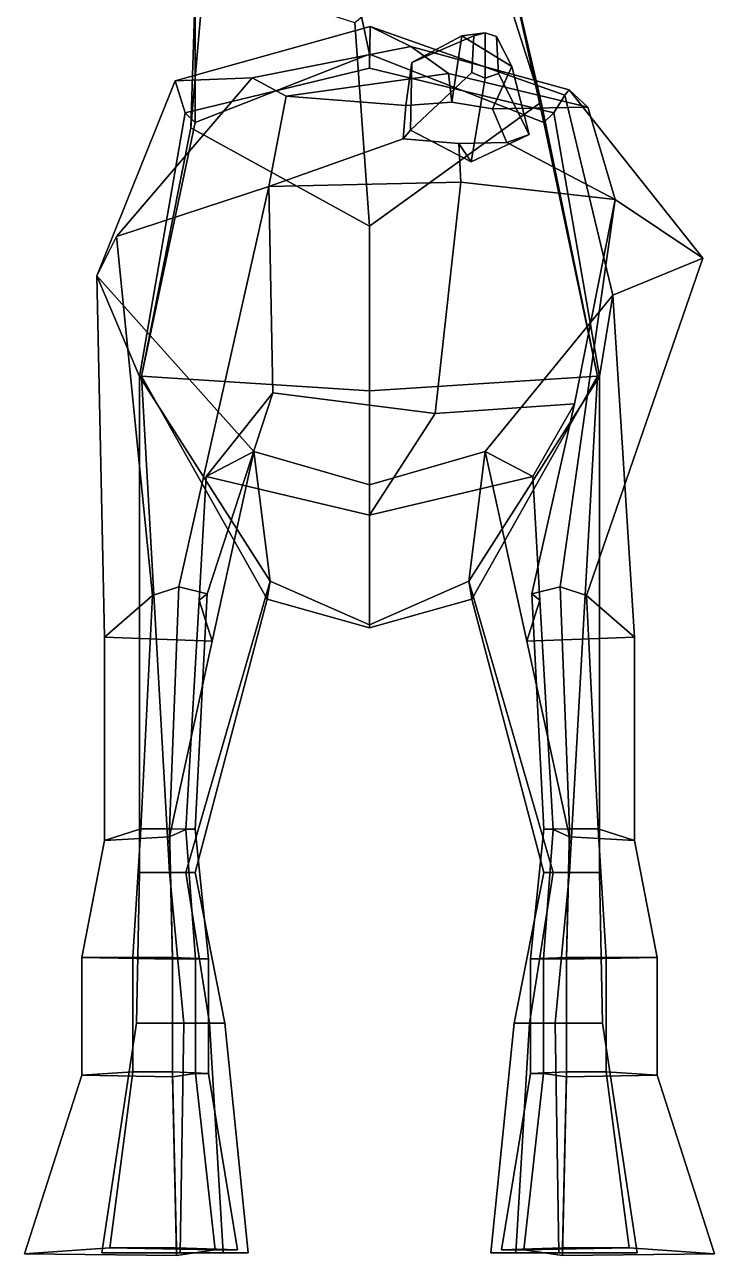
# Model space of a CAD drawing. Extents: x -138 to 84, y -151 to 365.
# Drawn here: x -83.7 to 83.7, y -151.2 to 147.5 of the extents above; entities that cross this region are included whole.
import ezdxf

# ---------------------------------------------------------------- set-up
doc = ezdxf.new("R2010")
doc.units = 0

msp = doc.modelspace()

# ---------------------------------------------------------------- linework, layer by layer
for points in [[(32.45121, 168.381653, 145.657974), (20.117697, 196.508926, 163.887314), (27.452393, 173.271896, 178.951355), (41.704906, 128.617645, 162.403915)], [(-43.408516, 122.442368, 162.336456), (-40.132809, 159.706161, 178.542725), (-41.700405, 180.35231, 163.255249), (-42.310265, 155.379944, 145.318314)], [(41.704906, 128.617645, 162.403915), (27.452393, 173.271896, 178.951355), (-3.560895, 147.895767, 198.217514), (0, 98.569984, 192.471558)], [(-42.291573, 123.676048, 124.178596), (-42.310265, 155.379944, 145.318314), (-5.864305, 167.693665, 141.468689), (0, 140.328018, 125.803688)], [(42.291573, 123.676048, 124.178596), (0, 140.328018, 125.803688), (-5.864305, 167.693665, 141.468689), (32.45121, 168.381653, 145.657974)], [(55.391003, 62.13372, 142.931305), (42.291573, 123.676048, 124.178596), (32.45121, 168.381653, 145.657974), (41.704906, 128.617645, 162.403915)], [(-43.408516, 122.442368, 162.336456), (0, 98.569984, 192.471558), (-3.560895, 147.895767, 198.217514), (-40.132809, 159.706161, 178.542725)], [(-55.391003, 62.13372, 142.931305), (-43.408516, 122.442368, 162.336456), (-42.310265, 155.379944, 145.318314), (-42.291573, 123.676048, 124.178596)], [(-47.181919, 133.830551, 5.408651), (-44.757996, 126.04985, 93.204948), (0, 136.913193, 92.966316), (0.130671, 147.024597, 20.55924)], [(0.130671, 147.024597, 20.55924), (10.032129, 142.180939, -16.374382), (-28.509443, 134.516464, -28.047916), (-47.181919, 133.830551, 5.408651)], [(47.44326, 130.316071, 31.298746), (0.130671, 147.024597, 20.55924), (0, 136.913193, 92.966316), (44.757996, 126.04985, 93.204948)], [(0.130671, 147.024597, 20.55924), (47.44326, 130.316071, 31.298746), (48.465248, 131.657593, -6.987114), (10.032129, 142.180939, -16.374382)], [(10.298134, 138.228317, -65.681671), (8.799702, 127.846687, -55.492771), (19.985199, 128.657578, -54.777191), (22.433304, 144.753693, -61.357834)], [(24.885212, 135.80249, -84.243484), (9.975947, 121.86541, -75.867805), (10.298134, 138.228317, -65.681671), (25.333044, 144.745422, -82.772232)], [(25.333044, 144.745422, -82.772232), (10.298134, 138.228317, -65.681671), (22.433304, 144.753693, -61.357834), (28.080866, 145.485962, -81.908356)], [(34.555515, 137.327377, -59.044685), (22.433304, 144.753693, -61.357834), (19.985199, 128.657578, -54.777191), (29.887623, 127.063484, -49.722973)], [(30.822464, 144.54155, -81.270287), (28.080866, 145.485962, -81.908356), (22.433304, 144.753693, -61.357834), (34.555515, 137.327377, -59.044685)], [(28.089325, 134.460007, -83.565804), (24.885212, 135.80249, -84.243484), (25.333044, 144.745422, -82.772232), (28.080866, 145.485962, -81.908356)], [(28.089325, 134.460007, -83.565804), (28.080866, 145.485962, -81.908356), (30.822464, 144.54155, -81.270287), (31.284039, 135.564835, -82.492729)], [(31.284039, 135.564835, -82.492729), (30.822464, 144.54155, -81.270287), (34.555515, 137.327377, -59.044685), (38.780346, 120.795593, -67.986732)], [(10.032129, 142.180939, -16.374382), (19.194302, 135.612061, -50.858238), (-20.249269, 130.127762, -51.629505), (-28.509443, 134.516464, -28.047916)], [(10.032129, 142.180939, -16.374382), (48.465248, 131.657593, -6.987114), (53.026611, 127.406258, -31.580725), (19.194302, 135.612061, -50.858238)], [(0, 136.913193, 92.966316), (-44.757996, 126.04985, 93.204948), (-42.291573, 123.676048, 124.178596), (0, 140.328018, 125.803688)], [(0, 136.913193, 92.966316), (0, 140.328018, 125.803688), (42.291573, 123.676048, 124.178596), (44.757996, 126.04985, 93.204948)], [(9.975947, 121.86541, -75.867805), (8.167176, 119.758751, -62.444725), (8.799702, 127.846687, -55.492771), (10.298134, 138.228317, -65.681671)], [(-47.181919, 133.830551, 5.408651), (-28.509443, 134.516464, -28.047916), (-61.453434, 96.070244, -42.044556), (-66.179611, 86.480492, 7.565114)], [(-61.453434, 96.070244, -42.044556), (-28.509443, 134.516464, -28.047916), (-20.249269, 130.127762, -51.629505), (-24.453665, 108.177383, -60.73175)], [(8.799702, 127.846687, -55.492771), (-20.249269, 130.127762, -51.629505), (19.194302, 135.612061, -50.858238), (19.985199, 128.657578, -54.777191)], [(28.089325, 134.460007, -83.565804), (24.710764, 114.160316, -74.201691), (9.975947, 121.86541, -75.867805), (24.885212, 135.80249, -84.243484)], [(29.887623, 127.063484, -49.722973), (19.985199, 128.657578, -54.777191), (19.194302, 135.612061, -50.858238), (53.026611, 127.406258, -31.580725)], [(28.089325, 134.460007, -83.565804), (31.284039, 135.564835, -82.492729), (38.780346, 120.795593, -67.986732), (24.710764, 114.160316, -74.201691)], [(38.780346, 120.795593, -67.986732), (34.555515, 137.327377, -59.044685), (29.887623, 127.063484, -49.722973), (33.355949, 118.823212, -55.552906)], [(-66.179611, 86.480492, 7.565114), (-55.841084, 62.089233, 94.14463), (-44.757996, 126.04985, 93.204948), (-47.181919, 133.830551, 5.408651)], [(47.44326, 130.316071, 31.298746), (59.103809, 81.827385, 41.843513), (80.967796, 90.780617, -3.077135), (48.465248, 131.657593, -6.987114)], [(80.967796, 90.780617, -3.077135), (59.61393, 105.055054, -37.730282), (53.026611, 127.406258, -31.580725), (48.465248, 131.657593, -6.987114)], [(8.167176, 119.758751, -62.444725), (-24.453665, 108.177383, -60.73175), (-20.249269, 130.127762, -51.629505), (8.799702, 127.846687, -55.492771)], [(55.391003, 62.13372, 142.931305), (41.704906, 128.617645, 162.403915), (0, 98.569984, 192.471558), (0, 58.603271, 183.561981)], [(59.103809, 81.827385, 41.843513), (47.44326, 130.316071, 31.298746), (44.757996, 126.04985, 93.204948), (55.841084, 62.089233, 94.14463)], [(-55.841084, 62.089233, 94.14463), (-55.391003, 62.13372, 142.931305), (-42.291573, 123.676048, 124.178596), (-44.757996, 126.04985, 93.204948)], [(33.355949, 118.823212, -55.552906), (29.887623, 127.063484, -49.722973), (53.026611, 127.406258, -31.580725), (59.61393, 105.055054, -37.730282)], [(55.841084, 62.089233, 94.14463), (44.757996, 126.04985, 93.204948), (42.291573, 123.676048, 124.178596), (55.391003, 62.13372, 142.931305)], [(-55.391003, 62.13372, 142.931305), (0, 58.603271, 183.561981), (0, 98.569984, 192.471558), (-43.408516, 122.442368, 162.336456)], [(8.167176, 119.758751, -62.444725), (21.730064, 118.610855, -62.641888), (22.172949, 109.206261, -65.649269), (-24.453665, 108.177383, -60.73175)], [(24.710764, 114.160316, -74.201691), (21.730064, 118.610855, -62.641888), (8.167176, 119.758751, -62.444725), (9.975947, 121.86541, -75.867805)], [(24.710764, 114.160316, -74.201691), (38.780346, 120.795593, -67.986732), (33.355949, 118.823212, -55.552906), (21.730064, 118.610855, -62.641888)], [(33.355949, 118.823212, -55.552906), (59.61393, 105.055054, -37.730282), (22.172949, 109.206261, -65.649269), (21.730064, 118.610855, -62.641888)], [(-24.453665, 108.177383, -60.73175), (-46.276001, 11.051673, -57.606007), (-52.703049, 8.954677, -53.2864), (-61.453434, 96.070244, -42.044556)], [(-24.453665, 108.177383, -60.73175), (-23.477608, 58.135925, -50.440285), (-39.420948, 9.301946, -54.001751), (-46.276001, 11.051673, -57.606007)], [(15.965963, 53.094509, -51.221725), (-23.477608, 58.135925, -50.440285), (-24.453665, 108.177383, -60.73175), (22.172949, 109.206261, -65.649269)], [(15.965963, 53.094509, -51.221725), (22.172949, 109.206261, -65.649269), (59.61393, 105.055054, -37.730282), (49.798271, 55.414406, -30.391504)], [(59.61393, 105.055054, -37.730282), (46.276001, 11.051673, -57.606007), (39.420948, 9.301946, -54.001751), (49.798271, 55.414406, -30.391504)], [(59.61393, 105.055054, -37.730282), (80.967796, 90.780617, -3.077135), (52.703049, 8.954677, -53.2864), (46.276001, 11.051673, -57.606007)], [(-66.179611, 86.480492, 7.565114), (-61.453434, 96.070244, -42.044556), (-52.703049, 8.954677, -53.2864), (-64.331139, -1.209771, 3.227075)], [(59.103809, 81.827385, 41.843513), (64.331139, -1.209771, 3.227075), (52.703049, 8.954677, -53.2864), (80.967796, 90.780617, -3.077135)], [(-28.115114, 43.868191, 24.626286), (-24.135109, 12.394218, 95.081139), (-55.841084, 62.089233, 94.14463), (-66.179611, 86.480492, 7.565114)], [(-66.179611, 86.480492, 7.565114), (-64.331139, -1.209771, 3.227075), (-38.195915, -2.153378, 7.939201), (-28.115114, 43.868191, 24.626286)], [(28.115114, 43.868191, 24.626286), (59.103809, 81.827385, 41.843513), (55.841084, 62.089233, 94.14463), (24.135109, 12.394218, 95.081139)], [(59.103809, 81.827385, 41.843513), (28.115114, 43.868191, 24.626286), (38.195915, -2.153378, 7.939201), (64.331139, -1.209771, 3.227075)], [(-48.588596, -58.26392, 131.401703), (-55.391003, 62.13372, 142.931305), (-55.841084, 62.089233, 94.14463), (-55.841084, -58.26392, 112.548576)], [(-44.608593, -58.26392, 112.970001), (-55.841084, -58.26392, 112.548576), (-55.841084, 62.089233, 94.14463), (-24.135109, 12.394218, 95.081139)], [(0, 1.114544, 142.931305), (0, 58.603271, 183.561981), (-55.391003, 62.13372, 142.931305), (-24.872625, 8.023639, 129.408813)], [(-42.291573, -58.26392, 126.063866), (-24.872625, 8.023639, 129.408813), (-55.391003, 62.13372, 142.931305), (-48.588596, -58.26392, 131.401703)], [(0, 1.114544, 142.931305), (24.872625, 8.023639, 129.408813), (55.391003, 62.13372, 142.931305), (0, 58.603271, 183.561981)], [(44.608593, -58.26392, 112.970001), (24.135109, 12.394218, 95.081139), (55.841084, 62.089233, 94.14463), (55.841084, -58.26392, 112.548576)], [(42.291573, -58.26392, 126.063866), (48.588596, -58.26392, 131.401703), (55.391003, 62.13372, 142.931305), (24.872625, 8.023639, 129.408813)], [(48.588596, -58.26392, 131.401703), (55.841084, -58.26392, 112.548576), (55.841084, 62.089233, 94.14463), (55.391003, 62.13372, 142.931305)], [(-39.420948, 9.301946, -54.001751), (-23.477608, 58.135925, -50.440285), (-39.656334, 37.815964, -24.01441), (-41.384422, 7.780597, -50.867935)], [(0, 28.415195, -23.807909), (-39.656334, 37.815964, -24.01441), (-23.477608, 58.135925, -50.440285), (15.965963, 53.094509, -51.221725)], [(0, 28.415195, -23.807909), (15.965963, 53.094509, -51.221725), (49.798271, 55.414406, -30.391504), (39.656334, 37.815964, -24.01441)], [(49.798271, 55.414406, -30.391504), (39.420948, 9.301946, -54.001751), (41.384422, 7.780597, -50.867935), (39.656334, 37.815964, -24.01441)], [(-38.195915, -2.153378, 7.939201), (-41.384422, 7.780597, -50.867935), (-39.656334, 37.815964, -24.01441), (-28.115114, 43.868191, 24.626286)], [(-28.115114, 43.868191, 24.626286), (-39.656334, 37.815964, -24.01441), (0, 28.415195, -23.807909), (0, 35.77755, 24.626286)], [(0, 35.77755, 24.626286), (0, 1.778305, 95.314331), (-24.135109, 12.394218, 95.081139), (-28.115114, 43.868191, 24.626286)], [(0, 35.77755, 24.626286), (28.115114, 43.868191, 24.626286), (24.135109, 12.394218, 95.081139), (0, 1.778305, 95.314331)], [(28.115114, 43.868191, 24.626286), (0, 35.77755, 24.626286), (0, 28.415195, -23.807909), (39.656334, 37.815964, -24.01441)], [(38.195915, -2.153378, 7.939201), (28.115114, 43.868191, 24.626286), (39.656334, 37.815964, -24.01441), (41.384422, 7.780597, -50.867935)], [(-44.608593, -58.26392, 112.970001), (-24.135109, 12.394218, 95.081139), (-24.872625, 8.023639, 129.408813), (-42.291573, -58.26392, 126.063866)], [(0, 1.778305, 95.314331), (0, 1.114544, 142.931305), (-24.872625, 8.023639, 129.408813), (-24.135109, 12.394218, 95.081139)], [(0, 1.778305, 95.314331), (24.135109, 12.394218, 95.081139), (24.872625, 8.023639, 129.408813), (0, 1.114544, 142.931305)], [(44.608593, -58.26392, 112.970001), (42.291573, -58.26392, 126.063866), (24.872625, 8.023639, 129.408813), (24.135109, 12.394218, 95.081139)], [(-48.588596, -47.665768, -58.206013), (-55.495399, -47.665768, -58.206013), (-52.703049, 8.954677, -53.2864), (-46.276001, 11.051673, -57.606007)], [(-46.276001, 11.051673, -57.606007), (-39.420948, 9.301946, -54.001751), (-42.291573, -47.811218, -58.206013), (-48.588596, -47.665768, -58.206013)], [(-42.291573, -47.811218, -58.206013), (-39.420948, 9.301946, -54.001751), (-41.384422, 7.780597, -50.867935), (-44.598713, -47.819214, -58.206013)], [(46.276001, 11.051673, -57.606007), (48.588596, -47.665768, -58.206013), (42.291573, -47.811218, -58.206013), (39.420948, 9.301946, -54.001751)], [(42.291573, -47.811218, -58.206013), (44.598713, -47.819214, -58.206013), (41.384422, 7.780597, -50.867935), (39.420948, 9.301946, -54.001751)], [(48.588596, -47.665768, -58.206013), (46.276001, 11.051673, -57.606007), (52.703049, 8.954677, -53.2864), (55.495399, -47.665768, -58.206013)], [(-52.703049, 8.954677, -53.2864), (-55.495399, -47.665768, -58.206013), (-64.331139, -50.523758, -9.264153), (-64.331139, -1.209771, 3.227075)], [(-44.598713, -47.819214, -58.206013), (-41.384422, 7.780597, -50.867935), (-38.195915, -2.153378, 7.939201), (-48.588596, -49.598774, -9.264153)], [(44.598713, -47.819214, -58.206013), (48.588596, -49.598774, -9.264153), (38.195915, -2.153378, 7.939201), (41.384422, 7.780597, -50.867935)], [(52.703049, 8.954677, -53.2864), (64.331139, -1.209771, 3.227075), (64.331139, -50.523758, -9.264153), (55.495399, -47.665768, -58.206013)], [(-64.331139, -1.209771, 3.227075), (-64.331139, -50.523758, -9.264153), (-48.588596, -49.598774, -9.264153), (-38.195915, -2.153378, 7.939201)], [(64.331139, -1.209771, 3.227075), (38.195915, -2.153378, 7.939201), (48.588596, -49.598774, -9.264153), (64.331139, -50.523758, -9.264153)], [(-69.818855, -78.940002, -38.212482), (-64.331139, -50.523758, -9.264153), (-55.495399, -47.665768, -58.206013), (-57.488968, -78.889343, -70.666595)], [(-57.488968, -78.889343, -70.666595), (-55.495399, -47.665768, -58.206013), (-48.588596, -47.665768, -58.206013), (-47.850834, -78.889343, -71.841454)], [(-39.063622, -79.24852, -71.492172), (-47.850834, -78.889343, -71.841454), (-48.588596, -47.665768, -58.206013), (-42.291573, -47.811218, -58.206013)], [(39.063622, -79.24852, -71.492172), (42.291573, -47.811218, -58.206013), (48.588596, -47.665768, -58.206013), (47.850834, -78.889343, -71.841454)], [(57.488968, -78.889343, -70.666595), (47.850834, -78.889343, -71.841454), (48.588596, -47.665768, -58.206013), (55.495399, -47.665768, -58.206013)], [(69.818855, -78.940002, -38.212482), (57.488968, -78.889343, -70.666595), (55.495399, -47.665768, -58.206013), (64.331139, -50.523758, -9.264153)], [(-47.850834, -79.315514, -38.212482), (-48.588596, -49.598774, -9.264153), (-64.331139, -50.523758, -9.264153), (-69.818855, -78.940002, -38.212482)], [(-47.850834, -79.315514, -38.212482), (-42.283115, -79.268234, -70.639015), (-44.598713, -47.819214, -58.206013), (-48.588596, -49.598774, -9.264153)], [(-42.283115, -79.268234, -70.639015), (-39.063622, -79.24852, -71.492172), (-42.291573, -47.811218, -58.206013), (-44.598713, -47.819214, -58.206013)], [(42.283115, -79.268234, -70.639015), (44.598713, -47.819214, -58.206013), (42.291573, -47.811218, -58.206013), (39.063622, -79.24852, -71.492172)], [(47.850834, -79.315514, -38.212482), (48.588596, -49.598774, -9.264153), (44.598713, -47.819214, -58.206013), (42.283115, -79.268234, -70.639015)], [(47.850834, -79.315514, -38.212482), (69.818855, -78.940002, -38.212482), (64.331139, -50.523758, -9.264153), (48.588596, -49.598774, -9.264153)], [(-38.815926, -94.839417, 96.551964), (-56.563263, -94.839417, 95.886101), (-55.841084, -58.26392, 112.548576), (-44.608593, -58.26392, 112.970001)], [(-45.104328, -94.839417, 125.674034), (-48.588596, -58.26392, 131.401703), (-55.841084, -58.26392, 112.548576), (-56.563263, -94.839417, 95.886101)], [(-45.104328, -94.839417, 125.674034), (-35.155037, -94.839417, 117.240257), (-42.291573, -58.26392, 126.063866), (-48.588596, -58.26392, 131.401703)], [(-35.155037, -94.839417, 117.240257), (-38.815926, -94.839417, 96.551964), (-44.608593, -58.26392, 112.970001), (-42.291573, -58.26392, 126.063866)], [(35.155037, -94.839417, 117.240257), (42.291573, -58.26392, 126.063866), (44.608593, -58.26392, 112.970001), (38.815926, -94.839417, 96.551964)], [(45.104328, -94.839417, 125.674034), (48.588596, -58.26392, 131.401703), (42.291573, -58.26392, 126.063866), (35.155037, -94.839417, 117.240257)], [(38.815926, -94.839417, 96.551964), (44.608593, -58.26392, 112.970001), (55.841084, -58.26392, 112.548576), (56.563263, -94.839417, 95.886101)], [(45.104328, -94.839417, 125.674034), (56.563263, -94.839417, 95.886101), (55.841084, -58.26392, 112.548576), (48.588596, -58.26392, 131.401703)], [(-69.818855, -107.499962, -17.509686), (-69.818855, -78.940002, -38.212482), (-57.488968, -78.889343, -70.666595), (-57.488968, -106.681404, -47.750183)], [(-47.850834, -107.875458, -17.509686), (-47.850834, -79.315514, -38.212482), (-69.818855, -78.940002, -38.212482), (-69.818855, -107.499962, -17.509686)], [(-57.488968, -106.681404, -47.750183), (-57.488968, -78.889343, -70.666595), (-47.850834, -78.889343, -71.841454), (-47.850834, -106.681404, -47.897041)], [(-39.063622, -107.079758, -47.853382), (-47.850834, -106.681404, -47.897041), (-47.850834, -78.889343, -71.841454), (-39.063622, -79.24852, -71.492172)], [(-47.850834, -107.875458, -17.509686), (-42.283115, -107.101631, -47.746735), (-42.283115, -79.268234, -70.639015), (-47.850834, -79.315514, -38.212482)], [(-42.283115, -107.101631, -47.746735), (-39.063622, -107.079758, -47.853382), (-39.063622, -79.24852, -71.492172), (-42.283115, -79.268234, -70.639015)], [(39.063622, -107.079758, -47.853382), (39.063622, -79.24852, -71.492172), (47.850834, -78.889343, -71.841454), (47.850834, -106.681404, -47.897041)], [(42.283115, -107.101631, -47.746735), (42.283115, -79.268234, -70.639015), (39.063622, -79.24852, -71.492172), (39.063622, -107.079758, -47.853382)], [(47.850834, -107.875458, -17.509686), (47.850834, -79.315514, -38.212482), (42.283115, -79.268234, -70.639015), (42.283115, -107.101631, -47.746735)], [(57.488968, -106.681404, -47.750183), (47.850834, -106.681404, -47.897041), (47.850834, -78.889343, -71.841454), (57.488968, -78.889343, -70.666595)], [(47.850834, -107.875458, -17.509686), (69.818855, -107.499962, -17.509686), (69.818855, -78.940002, -38.212482), (47.850834, -79.315514, -38.212482)], [(69.818855, -107.499962, -17.509686), (57.488968, -106.681404, -47.750183), (57.488968, -78.889343, -70.666595), (69.818855, -78.940002, -38.212482)], [(-35.517689, -150.62059, 96.392899), (-64.978264, -150.62059, 95.201019), (-56.563263, -94.839417, 95.886101), (-38.815926, -94.839417, 96.551964)], [(-45.956436, -150.62059, 148.521408), (-45.104328, -94.839417, 125.674034), (-56.563263, -94.839417, 95.886101), (-64.978264, -150.62059, 95.201019)], [(-45.956436, -150.62059, 148.521408), (-29.440611, -150.62059, 133.424957), (-35.155037, -94.839417, 117.240257), (-45.104328, -94.839417, 125.674034)], [(-29.440611, -150.62059, 133.424957), (-35.517689, -150.62059, 96.392899), (-38.815926, -94.839417, 96.551964), (-35.155037, -94.839417, 117.240257)], [(29.440611, -150.62059, 133.424957), (35.155037, -94.839417, 117.240257), (38.815926, -94.839417, 96.551964), (35.517689, -150.62059, 96.392899)], [(45.956436, -150.62059, 148.521408), (45.104328, -94.839417, 125.674034), (35.155037, -94.839417, 117.240257), (29.440611, -150.62059, 133.424957)], [(35.517689, -150.62059, 96.392899), (38.815926, -94.839417, 96.551964), (56.563263, -94.839417, 95.886101), (64.978264, -150.62059, 95.201019)], [(45.956436, -150.62059, 148.521408), (64.978264, -150.62059, 95.201019), (56.563263, -94.839417, 95.886101), (45.104328, -94.839417, 125.674034)], [(-83.749313, -150.852524, 25.25774), (-69.818855, -107.499962, -17.509686), (-57.488968, -106.681404, -47.750183), (-63.035088, -149.34903, -43.582413)], [(-46.843018, -151.202011, 25.25774), (-47.850834, -107.875458, -17.509686), (-69.818855, -107.499962, -17.509686), (-83.749313, -150.852524, 25.25774)], [(-63.035088, -149.34903, -43.582413), (-57.488968, -106.681404, -47.750183), (-47.850834, -106.681404, -47.897041), (-46.843018, -149.34903, -44.297729)], [(-32.080498, -149.820053, -44.085068), (-46.843018, -149.34903, -44.297729), (-47.850834, -106.681404, -47.897041), (-39.063622, -107.079758, -47.853382)], [(-46.843018, -151.202011, 25.25774), (-37.489258, -149.845947, -43.56562), (-42.283115, -107.101631, -47.746735), (-47.850834, -107.875458, -17.509686)], [(-37.489258, -149.845947, -43.56562), (-32.080498, -149.820053, -44.085068), (-39.063622, -107.079758, -47.853382), (-42.283115, -107.101631, -47.746735)], [(32.080498, -149.820053, -44.085068), (39.063622, -107.079758, -47.853382), (47.850834, -106.681404, -47.897041), (46.843018, -149.34903, -44.297729)], [(37.489258, -149.845947, -43.56562), (42.283115, -107.101631, -47.746735), (39.063622, -107.079758, -47.853382), (32.080498, -149.820053, -44.085068)], [(46.843018, -151.202011, 25.25774), (47.850834, -107.875458, -17.509686), (42.283115, -107.101631, -47.746735), (37.489258, -149.845947, -43.56562)], [(63.035088, -149.34903, -43.582413), (46.843018, -149.34903, -44.297729), (47.850834, -106.681404, -47.897041), (57.488968, -106.681404, -47.750183)], [(46.843018, -151.202011, 25.25774), (83.749313, -150.852524, 25.25774), (69.818855, -107.499962, -17.509686), (47.850834, -107.875458, -17.509686)], [(83.749313, -150.852524, 25.25774), (63.035088, -149.34903, -43.582413), (57.488968, -106.681404, -47.750183), (69.818855, -107.499962, -17.509686)], [(-83.749313, -150.852524, 25.25774), (-63.035088, -149.34903, -43.582413), (-37.489258, -149.845947, -43.56562), (-46.843018, -151.202011, 25.25774)], [(-64.978264, -150.62059, 95.201019), (-35.517689, -150.62059, 96.392899), (-29.440611, -150.62059, 133.424957), (-45.956436, -150.62059, 148.521408)], [(-63.035088, -149.34903, -43.582413), (-46.843018, -149.34903, -44.297729), (-32.080498, -149.820053, -44.085068), (-37.489258, -149.845947, -43.56562)], [(64.978264, -150.62059, 95.201019), (45.956436, -150.62059, 148.521408), (29.440611, -150.62059, 133.424957), (35.517689, -150.62059, 96.392899)], [(63.035088, -149.34903, -43.582413), (37.489258, -149.845947, -43.56562), (32.080498, -149.820053, -44.085068), (46.843018, -149.34903, -44.297729)], [(83.749313, -150.852524, 25.25774), (46.843018, -151.202011, 25.25774), (37.489258, -149.845947, -43.56562), (63.035088, -149.34903, -43.582413)]]:
    msp.add_3dface(points)

doc.saveas('drawing.dxf')
